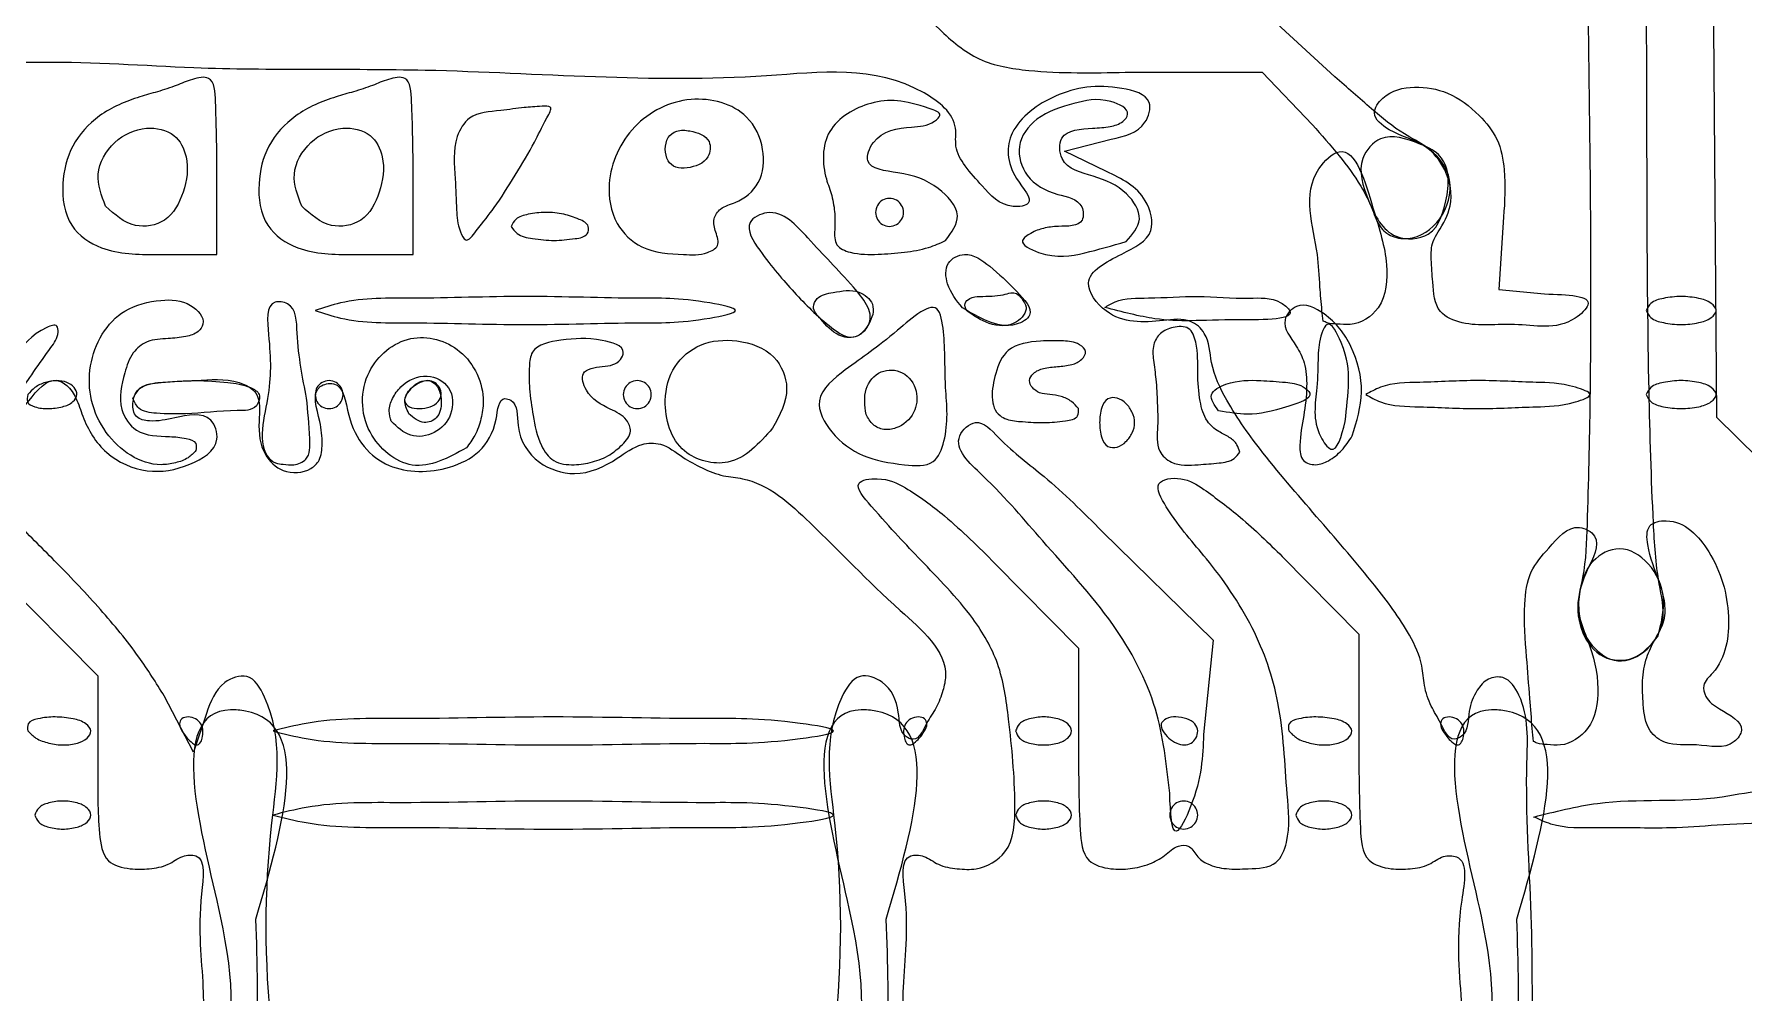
# Model space of a CAD drawing. Extents: x 15.9 to 97.5, y 243.5 to 291.3.
# Drawn here: x 71.39 to 81.72, y 264.3 to 270.09 of the extents above; entities that cross this region are included whole.
import ezdxf

# ---------------------------------------------------------------- set-up
doc = ezdxf.new("R2010")
doc.units = 0
for name, color, linetype in [('black', 7, 'CONTINUOUS'), ('blue', 7, 'CONTINUOUS'), ('red', 7, 'CONTINUOUS')]:
    doc.layers.add(name, color=color, linetype=linetype)

msp = doc.modelspace()

# ---------------------------------------------------------------- linework, layer by layer
at = {"layer": 'black', "color": 7}
msp.add_lwpolyline([(80.269216, 268.983408), (80.240806, 268.546155), (80.515973, 268.519625)], dxfattribs=at)
for points in [[(79.841199, 268.592218)], [(73.086476, 268.419155)], [(77.023475, 268.419155)], [(77.858851, 268.437435)], [(81.129809, 268.419155)], [(76.143062, 268.366477)], [(79.177852, 268.355659)], [(73.086476, 267.911172)], [(73.636809, 267.911172)], [(74.949142, 267.911172)], [(79.436476, 267.911172)], [(81.129809, 267.911172)], [(71.985809, 267.887547)], [(78.546994, 267.812879)], [(81.113021, 266.039773)], [(72.282142, 265.87914)], [(72.832476, 265.87914)], [(76.642476, 265.87914)], [(77.319809, 265.87914)], [(78.208809, 265.87914)], [(78.970809, 265.87914)], [(79.902142, 265.87914)], [(80.449231, 265.815644)], [(71.393142, 265.371194)], [(72.832476, 265.371194)], [(77.319809, 265.371194)], [(78.251142, 265.371194)], [(79.013142, 265.371194)], [(80.452476, 265.359467)]]:
    msp.add_lwpolyline(points, close=True, dxfattribs=at)
for points, knots in [([(79.841202, 268.592217), (79.837214, 268.637045), (79.830037, 268.717735), (79.83151, 268.825136), (79.893382, 268.924363), (79.972078, 269.060782), (79.935051, 269.265158), (79.79005, 269.441977), (79.613364, 269.473704), (79.456258, 269.599122), (79.558405, 269.74372), (79.73033, 269.781294), (79.946941, 269.74483), (80.113413, 269.615949), (80.24378, 269.456848), (80.285258, 269.235933), (80.275228, 269.078049), (80.269216, 268.983408)], [0, 0, 0, 0, 0.136117, 0.245008, 0.309837, 0.48316, 0.703526, 0.885541, 1.126918, 1.262283, 1.363822, 1.567822, 1.769158, 2.003809, 2.183283, 2.373619, 2.658452, 2.658452, 2.658452, 2.658452]), ([(79.177853, 268.355655), (79.175706, 268.376601), (79.168631, 268.445612), (79.156538, 268.580099), (79.146648, 268.862213), (79.027028, 269.175974), (79.354506, 269.482312), (79.484863, 269.006078), (79.575503, 268.741707), (79.558979, 268.435869), (79.38099, 268.32335), (79.26897, 268.338378), (79.211782, 268.338841), (79.185835, 268.351702), (79.177852, 268.355659)], [0, 0, 0, 0, 0.063194, 0.208199, 0.40363, 0.92188, 1.080445, 1.475912, 1.830398, 2.093605, 2.290476, 2.371829, 2.431514, 2.458034, 2.458034, 2.458034, 2.458034]), ([(76.143058, 268.366479), (76.120521, 268.390068), (76.083857, 268.428442), (76.126484, 268.512984), (76.236708, 268.530197), (76.359868, 268.555751), (76.480574, 268.458613), (76.44084, 268.333231), (76.360027, 268.244169), (76.228834, 268.266165), (76.175159, 268.328938), (76.143062, 268.366477)], [0, 0, 0, 0, 0.086973, 0.141486, 0.244282, 0.400348, 0.5094, 0.633642, 0.743859, 0.841501, 0.986748, 0.986748, 0.986748, 0.986748]), ([(77.023476, 268.419155), (77.017557, 268.433933), (77.005946, 268.46292), (77.048544, 268.501386), (77.107962, 268.504206), (77.17511, 268.506253), (77.239139, 268.510159), (77.285928, 268.527176), (77.330804, 268.524444), (77.360828, 268.488198), (77.402539, 268.426188), (77.313757, 268.316207), (77.155327, 268.326944), (77.06665, 268.38896), (77.023475, 268.419155)], [0, 0, 0, 0, 0.043442, 0.085214, 0.145642, 0.219922, 0.288046, 0.335775, 0.36926, 0.414106, 0.470599, 0.576759, 0.742589, 0.899943, 0.899943, 0.899943, 0.899943]), ([(80.515973, 268.519625), (80.656878, 268.515049), (80.855486, 268.508598), (80.622114, 268.287061), (80.349331, 268.358755), (80.077476, 268.312197), (79.853362, 268.404573), (79.845538, 268.525285), (79.841199, 268.592218)], [0, 0, 0, 0, 0.271369, 0.382498, 0.750618, 1.06778, 1.215625, 1.399636, 1.399636, 1.399636, 1.399636]), ([(73.086476, 268.419155), (73.137371, 268.435893), (73.327039, 268.498268), (73.76173, 268.487675), (74.343921, 268.513661), (74.992451, 268.487674), (75.319484, 268.498277), (75.708853, 268.419154), (75.319483, 268.340043), (74.992451, 268.350634), (74.343921, 268.324649), (73.761731, 268.350635), (73.327038, 268.340034), (73.137371, 268.402416), (73.086476, 268.419155)], [0, 0, 0, 0, 0.160211, 0.597055, 1.277602, 1.958148, 2.394992, 2.555204, 2.715416, 3.15226, 3.832806, 4.513352, 4.950196, 5.110409, 5.110409, 5.110409, 5.110409]), ([(77.858851, 268.437425), (77.879123, 268.449705), (77.957924, 268.497439), (78.157324, 268.490022), (78.423759, 268.513703), (78.691022, 268.484772), (78.883891, 268.503181), (79.05878, 268.358482), (78.493618, 268.370992), (78.243274, 268.338459), (77.964274, 268.410292), (77.858851, 268.437435)], [0, 0, 0, 0, 0.070373, 0.273547, 0.571625, 0.881671, 1.076539, 1.142127, 1.449853, 1.960149, 2.270081, 2.270081, 2.270081, 2.270081]), ([(81.129809, 268.419155), (81.13822, 268.434821), (81.159987, 268.475365), (81.244819, 268.495943), (81.340671, 268.508294), (81.440971, 268.495943), (81.516674, 268.475365), (81.567234, 268.419155), (81.516674, 268.362945), (81.440971, 268.342367), (81.340671, 268.330016), (81.244819, 268.342367), (81.159987, 268.362945), (81.13822, 268.403489), (81.129809, 268.419155)], [0, 0, 0, 0, 0.051578, 0.13348, 0.240727, 0.347973, 0.429874, 0.481452, 0.533031, 0.614932, 0.722178, 0.829425, 0.911327, 0.962905, 0.962905, 0.962905, 0.962905]), ([(71.350809, 267.911172), (71.36432, 267.926476), (71.393351, 267.959357), (71.455904, 267.986707), (71.52255, 267.999999), (71.585122, 267.98883), (71.631864, 267.959748), (71.655982, 267.909552), (71.620917, 267.858118), (71.55525, 267.833477), (71.474276, 267.823517), (71.403332, 267.830117), (71.338908, 267.861172), (71.347146, 267.895782), (71.350809, 267.911172)], [0, 0, 0, 0, 0.060618, 0.130244, 0.199842, 0.26238, 0.315732, 0.361541, 0.410426, 0.480052, 0.568625, 0.650095, 0.703446, 0.746167, 0.746167, 0.746167, 0.746167]), ([(71.985809, 267.887552), (71.998227, 267.909927), (72.032965, 267.972518), (72.187658, 267.986871), (72.358178, 268.001077), (72.543474, 267.987282), (72.670757, 267.970941), (72.763639, 267.918335), (72.731972, 267.812885), (72.539465, 267.817948), (72.348974, 267.791331), (72.154086, 267.794464), (72.021815, 267.808638), (71.995746, 267.86577), (71.985809, 267.887547)], [0, 0, 0, 0, 0.073589, 0.205858, 0.41741, 0.609672, 0.749889, 0.817305, 0.886172, 1.004999, 1.31891, 1.494445, 1.605131, 1.673308, 1.673308, 1.673308, 1.673308]), ([(73.086476, 267.911172), (73.088827, 267.926068), (73.093467, 267.955462), (73.127146, 267.987791), (73.171067, 267.999922), (73.215456, 267.987791), (73.247759, 267.955462), (73.259899, 267.911172), (73.247759, 267.866882), (73.215456, 267.834553), (73.171067, 267.822422), (73.127146, 267.834553), (73.093467, 267.866882), (73.088827, 267.896276), (73.086476, 267.911172)], [0, 0, 0, 0, 0.044199, 0.087217, 0.131416, 0.175616, 0.218633, 0.262833, 0.307032, 0.35005, 0.394249, 0.438448, 0.481466, 0.525666, 0.525666, 0.525666, 0.525666]), ([(73.636809, 267.911172), (73.64847, 267.926206), (73.671729, 267.956192), (73.71807, 267.985146), (73.76621, 268.000388), (73.811207, 267.987557), (73.840731, 267.954926), (73.85409, 267.910201), (73.832126, 267.861853), (73.780294, 267.833198), (73.718946, 267.823938), (73.661878, 267.829319), (73.619269, 267.867325), (73.630886, 267.896366), (73.636809, 267.911172)], [0, 0, 0, 0, 0.056643, 0.112982, 0.161684, 0.203458, 0.245225, 0.28925, 0.335576, 0.391915, 0.459407, 0.519848, 0.561615, 0.605059, 0.605059, 0.605059, 0.605059]), ([(74.949142, 267.911172), (74.951493, 267.926068), (74.956133, 267.955462), (74.989812, 267.987791), (75.033733, 267.999922), (75.078122, 267.987791), (75.110425, 267.955462), (75.122565, 267.911172), (75.110425, 267.866882), (75.078122, 267.834553), (75.033733, 267.822422), (74.989812, 267.834553), (74.956133, 267.866882), (74.951493, 267.896276), (74.949142, 267.911172)], [0, 0, 0, 0, 0.044199, 0.087217, 0.131416, 0.175616, 0.218633, 0.262833, 0.307032, 0.35005, 0.394249, 0.438448, 0.481466, 0.525666, 0.525666, 0.525666, 0.525666]), ([(78.546994, 267.812882), (78.521545, 267.847611), (78.470245, 267.917618), (78.633712, 268.000776), (78.778448, 267.998511), (78.938936, 267.987225), (79.039872, 267.977073), (79.140656, 267.894524), (78.900883, 267.818891), (78.75411, 267.779021), (78.60683, 267.803097), (78.546994, 267.812879)], [0, 0, 0, 0, 0.106535, 0.214755, 0.426016, 0.575634, 0.685456, 0.74094, 0.891267, 1.14606, 1.320408, 1.320408, 1.320408, 1.320408]), ([(79.436476, 267.911172), (79.465234, 267.927387), (79.56435, 267.983273), (79.803441, 267.982374), (80.108139, 268.003842), (80.443267, 267.982374), (80.629673, 267.983273), (80.837991, 267.911172), (80.629673, 267.839071), (80.443267, 267.83997), (80.108139, 267.818502), (79.803441, 267.83997), (79.56435, 267.839071), (79.465234, 267.894957), (79.436476, 267.911172)], [0, 0, 0, 0, 0.098167, 0.338342, 0.689724, 1.041105, 1.28128, 1.379447, 1.477614, 1.71779, 2.069171, 2.420552, 2.660728, 2.758894, 2.758894, 2.758894, 2.758894]), ([(81.129809, 267.911172), (81.13822, 267.926838), (81.159987, 267.967382), (81.244819, 267.98796), (81.340671, 268.000311), (81.440971, 267.98796), (81.516674, 267.967382), (81.567234, 267.911172), (81.516674, 267.854962), (81.440971, 267.834384), (81.340671, 267.822033), (81.244819, 267.834384), (81.159987, 267.854962), (81.13822, 267.895506), (81.129809, 267.911172)], [0, 0, 0, 0, 0.051578, 0.13348, 0.240727, 0.347973, 0.429874, 0.481452, 0.533031, 0.614932, 0.722178, 0.829425, 0.911327, 0.962905, 0.962905, 0.962905, 0.962905]), ([(80.449221, 265.81564), (80.44692, 265.841492), (80.439192, 265.928297), (80.425961, 266.097985), (80.406417, 266.349271), (80.386043, 266.601536), (80.417372, 266.844434), (80.547902, 266.989241), (80.680931, 267.149813), (80.87789, 267.040925), (80.773126, 266.861914), (80.721033, 266.715437), (80.719804, 266.56207), (80.800472, 266.382097), (80.857287, 266.154139), (80.816461, 265.894379), (80.649637, 265.783062), (80.539257, 265.798465), (80.482455, 265.798686), (80.456982, 265.811688), (80.449231, 265.815644)], [0, 0, 0, 0, 0.077855, 0.261424, 0.510968, 0.831702, 1.030569, 1.20872, 1.432534, 1.537602, 1.74845, 1.899409, 2.03369, 2.189138, 2.486629, 2.734263, 2.925816, 3.006986, 3.066181, 3.09207, 3.09207, 3.09207, 3.09207]), ([(81.113026, 266.039773), (81.109985, 266.08752), (81.103928, 266.182628), (81.125938, 266.317271), (81.180325, 266.43016), (81.24405, 266.529932), (81.249165, 266.657631), (81.201213, 266.815344), (81.138737, 266.952974), (81.12867, 267.132777), (81.339912, 267.175415), (81.555818, 266.941239), (81.653393, 266.596925), (81.610362, 266.289528), (81.465758, 266.166919), (81.492132, 266.067081), (81.585535, 265.999964), (81.747452, 265.921355), (81.631518, 265.756963), (81.445361, 265.810068), (81.267348, 265.782395), (81.127717, 265.884865), (81.118453, 265.982513), (81.113021, 266.039773)], [0, 0, 0, 0, 0.143402, 0.285644, 0.402466, 0.518478, 0.634316, 0.772014, 1.004984, 1.118608, 1.222214, 1.53956, 1.948775, 2.303463, 2.395285, 2.462302, 2.57458, 2.758875, 2.840678, 3.0687, 3.257827, 3.37396, 3.538612, 3.538612, 3.538612, 3.538612]), ([(71.350809, 265.87914), (71.349001, 265.895034), (71.344453, 265.935021), (71.428854, 265.958938), (71.515038, 265.967458), (71.61693, 265.956137), (71.694534, 265.935259), (71.74406, 265.881175), (71.707002, 265.82636), (71.645736, 265.80167), (71.564853, 265.790219), (71.479692, 265.803118), (71.401648, 265.828242), (71.366269, 265.863662), (71.350809, 265.87914)], [0, 0, 0, 0, 0.043345, 0.109055, 0.213483, 0.323232, 0.406803, 0.45877, 0.506999, 0.573414, 0.657, 0.747695, 0.831265, 0.896133, 0.896133, 0.896133, 0.896133]), ([(72.282142, 265.87914), (72.274798, 265.892944), (72.262018, 265.916968), (72.279106, 265.958847), (72.322655, 265.967092), (72.365505, 265.956037), (72.400688, 265.924027), (72.412236, 265.879463), (72.405602, 265.839501), (72.395964, 265.807767), (72.369873, 265.788703), (72.33986, 265.809556), (72.310781, 265.837214), (72.292241, 265.864356), (72.282142, 265.87914)], [0, 0, 0, 0, 0.04491, 0.078155, 0.117883, 0.164511, 0.208815, 0.253199, 0.296154, 0.329398, 0.351499, 0.37995, 0.424253, 0.477257, 0.477257, 0.477257, 0.477257]), ([(72.832476, 265.87914), (72.899109, 265.896023), (73.152745, 265.960288), (73.727731, 265.946746), (74.508356, 265.974273), (75.380815, 265.946745), (75.809296, 265.960297), (76.326813, 265.879139), (75.809295, 265.797993), (75.380815, 265.811533), (74.508356, 265.784007), (73.727732, 265.811535), (73.152744, 265.797984), (72.899108, 265.862255), (72.832476, 265.87914)], [0, 0, 0, 0, 0.205847, 0.783555, 1.699265, 2.614974, 3.192682, 3.39853, 3.604377, 4.182086, 5.097795, 6.013504, 6.591213, 6.797061, 6.797061, 6.797061, 6.797061]), ([(76.642476, 265.87914), (76.645008, 265.894097), (76.650069, 265.923986), (76.686362, 265.956044), (76.728887, 265.967109), (76.772572, 265.95879), (76.789407, 265.917165), (76.769213, 265.875537), (76.740525, 265.837535), (76.711814, 265.809511), (76.68171, 265.788709), (76.655753, 265.807771), (76.6454, 265.839471), (76.64353, 265.864839), (76.642476, 265.87914)], [0, 0, 0, 0, 0.044384, 0.088688, 0.135316, 0.17504, 0.208285, 0.253195, 0.3062, 0.350504, 0.378952, 0.401049, 0.434294, 0.477249, 0.477249, 0.477249, 0.477249]), ([(77.319809, 265.87914), (77.326116, 265.894698), (77.341257, 265.932051), (77.410514, 265.956649), (77.488658, 265.96781), (77.569501, 265.956648), (77.632882, 265.932051), (77.669136, 265.87914), (77.632883, 265.826229), (77.569502, 265.801631), (77.488659, 265.79047), (77.410515, 265.801631), (77.341258, 265.826229), (77.326116, 265.863582), (77.319809, 265.87914)], [0, 0, 0, 0, 0.048553, 0.116569, 0.202648, 0.288726, 0.356742, 0.405296, 0.45385, 0.521865, 0.607945, 0.694023, 0.762039, 0.810593, 0.810593, 0.810593, 0.810593]), ([(78.208809, 265.87914), (78.202889, 265.893947), (78.191276, 265.92299), (78.233887, 265.960987), (78.29095, 265.966376), (78.352295, 265.957114), (78.404127, 265.928459), (78.426089, 265.880111), (78.412731, 265.835386), (78.383207, 265.802755), (78.33821, 265.789924), (78.290069, 265.805166), (78.243728, 265.83412), (78.22047, 265.864106), (78.208809, 265.87914)], [0, 0, 0, 0, 0.043442, 0.085214, 0.145642, 0.213135, 0.269473, 0.3158, 0.359824, 0.401591, 0.443365, 0.492069, 0.548407, 0.60505, 0.60505, 0.60505, 0.60505]), ([(78.970809, 265.87914), (78.969001, 265.895034), (78.964453, 265.935021), (79.048854, 265.958938), (79.135038, 265.967458), (79.23693, 265.956137), (79.314534, 265.935259), (79.36406, 265.881175), (79.327002, 265.82636), (79.265736, 265.801671), (79.184855, 265.790219), (79.099694, 265.803119), (79.02165, 265.828242), (78.98627, 265.863662), (78.970809, 265.87914)], [0, 0, 0, 0, 0.043345, 0.109055, 0.213483, 0.323232, 0.406803, 0.45877, 0.506999, 0.573414, 0.657, 0.747691, 0.831263, 0.896133, 0.896133, 0.896133, 0.896133]), ([(79.902142, 265.87914), (79.894798, 265.892944), (79.882018, 265.916968), (79.899106, 265.958847), (79.942655, 265.967092), (79.985505, 265.956037), (80.020688, 265.924027), (80.032236, 265.879463), (80.025602, 265.839501), (80.015964, 265.807767), (79.989874, 265.788703), (79.959864, 265.809559), (79.930783, 265.837214), (79.912242, 265.864356), (79.902142, 265.87914)], [0, 0, 0, 0, 0.04491, 0.078155, 0.117883, 0.164511, 0.208815, 0.253199, 0.296154, 0.329398, 0.351499, 0.379946, 0.424251, 0.477256, 0.477256, 0.477256, 0.477256]), ([(80.452476, 265.359464), (80.579792, 265.392191), (80.95262, 265.488026), (81.51489, 265.426491), (81.987243, 265.576726), (82.284557, 265.315614), (81.681651, 265.333674), (81.374795, 265.28195), (80.889431, 265.299736), (80.606909, 265.286961), (80.486104, 265.343679), (80.452476, 265.359467)], [0, 0, 0, 0, 0.3919, 1.147626, 1.682247, 1.79072, 2.072571, 2.719662, 3.157865, 3.444142, 3.554574, 3.554574, 3.554574, 3.554574]), ([(71.393142, 265.371194), (71.399449, 265.386752), (71.41459, 265.424105), (71.483847, 265.448703), (71.561992, 265.459864), (71.642835, 265.448703), (71.706215, 265.424105), (71.742469, 265.371194), (71.706216, 265.318283), (71.642836, 265.293685), (71.561993, 265.282524), (71.483848, 265.293686), (71.414591, 265.318283), (71.399449, 265.355636), (71.393142, 265.371194)], [0, 0, 0, 0, 0.048553, 0.116569, 0.202649, 0.288727, 0.356743, 0.405296, 0.45385, 0.521865, 0.607944, 0.694022, 0.762039, 0.810593, 0.810593, 0.810593, 0.810593]), ([(72.832476, 265.371194), (72.899109, 265.388077), (73.152745, 265.452342), (73.727731, 265.4388), (74.508356, 265.466327), (75.380815, 265.4388), (75.809295, 265.452342), (76.326813, 265.371194), (75.809295, 265.290046), (75.380815, 265.303588), (74.508356, 265.276061), (73.727732, 265.303589), (73.152744, 265.290038), (72.899108, 265.354309), (72.832476, 265.371194)], [0, 0, 0, 0, 0.205847, 0.783555, 1.699265, 2.614974, 3.192682, 3.398529, 3.604376, 4.182085, 5.097794, 6.013504, 6.591212, 6.79706, 6.79706, 6.79706, 6.79706]), ([(77.319809, 265.371194), (77.326116, 265.386752), (77.341257, 265.424105), (77.410514, 265.448703), (77.488658, 265.459864), (77.569501, 265.448702), (77.632882, 265.424105), (77.669136, 265.371194), (77.632883, 265.318283), (77.569502, 265.293685), (77.488659, 265.282524), (77.410515, 265.293685), (77.341258, 265.318283), (77.326116, 265.355636), (77.319809, 265.371194)], [0, 0, 0, 0, 0.048553, 0.116569, 0.202648, 0.288726, 0.356742, 0.405296, 0.45385, 0.521865, 0.607945, 0.694023, 0.762039, 0.810593, 0.810593, 0.810593, 0.810593]), ([(78.251142, 265.371194), (78.253493, 265.38609), (78.258133, 265.415484), (78.291812, 265.447813), (78.335733, 265.459944), (78.380122, 265.447813), (78.412425, 265.415484), (78.424565, 265.371194), (78.412425, 265.326904), (78.380122, 265.294575), (78.335733, 265.282444), (78.291812, 265.294575), (78.258133, 265.326904), (78.253493, 265.356298), (78.251142, 265.371194)], [0, 0, 0, 0, 0.044199, 0.087217, 0.131416, 0.175616, 0.218633, 0.262833, 0.307032, 0.35005, 0.394249, 0.438448, 0.481466, 0.525666, 0.525666, 0.525666, 0.525666]), ([(79.013142, 265.371194), (79.019449, 265.386752), (79.03459, 265.424105), (79.103847, 265.448703), (79.181992, 265.459864), (79.262835, 265.448703), (79.326215, 265.424105), (79.362469, 265.371194), (79.326216, 265.318283), (79.262836, 265.293685), (79.181993, 265.282524), (79.103848, 265.293686), (79.034591, 265.318283), (79.019449, 265.355636), (79.013142, 265.371194)], [0, 0, 0, 0, 0.048553, 0.116569, 0.202649, 0.288727, 0.356743, 0.405296, 0.45385, 0.521865, 0.607944, 0.694022, 0.762039, 0.810593, 0.810593, 0.810593, 0.810593])]:
    msp.add_open_spline(points, degree=3, knots=knots, dxfattribs=at)
at = {"layer": 'blue', "color": 7}
for points in [[(81.135811, 268.997258), (81.129811, 271.056938), (80.882324, 271.304425), (80.634837, 271.551912), (79.527657, 271.551912), (78.420478, 271.551912), (78.420478, 272.569822), (78.420478, 273.587732), (79.965644, 273.564652), (81.510811, 273.541572), (81.533071, 270.658295), (81.555331, 267.775018), (81.935239, 267.402167)], [(79.249635, 269.829959), (78.851095, 270.197183), (78.006947, 270.197183)], [(77.982933, 269.858517), (78.80947, 269.858517), (79.113784, 269.541017)], [(77.869115, 269.259328), (77.61615, 269.381117), (77.897068, 269.454387)], [(77.843494, 267.084682), (78.513995, 266.427536), (78.455545, 265.857015)], [(77.195454, 266.891559), (77.700804, 266.380015), (77.700804, 265.727393)], [(78.931363, 266.933333), (79.394137, 266.463562), (79.394137, 265.769166)], [(71.183744, 266.80806), (71.77414, 266.212983), (71.77414, 265.643894)], [(72.429559, 265.984972), (72.351199, 265.752138), (72.17522, 266.090805)]]:
    msp.add_lwpolyline(points, dxfattribs=at)
for points in [[(74.271809, 268.927155)], [(75.981751, 268.529028)], [(73.086476, 268.419158)], [(76.998079, 268.436091)], [(74.949142, 267.911144)], [(73.653222, 267.795951)], [(77.827809, 267.741824)], [(79.35447, 267.662131)], [(78.251144, 265.503417)]]:
    msp.add_lwpolyline(points, close=True, dxfattribs=at)
for points, knots in [([(76.025313, 270.696537), (76.059763, 270.756819), (76.130099, 270.879897), (76.196843, 271.074022), (76.220237, 271.253469), (76.227041, 271.401129), (76.243613, 271.495548), (76.303442, 271.571322), (76.363921, 271.497921), (76.380603, 271.405659), (76.396104, 271.1679), (76.41697, 270.829959), (76.579164, 270.421517), (76.827449, 270.139025), (77.089971, 269.912642), (77.493817, 269.848559), (77.789215, 269.854573), (77.982933, 269.858517)], [0, 0, 0, 0, 0.208129, 0.424936, 0.609241, 0.752669, 0.859072, 0.916792, 0.973769, 1.077249, 1.216356, 1.67619, 2.096346, 2.500555, 2.801734, 3.108274, 3.692285, 3.692285, 3.692285, 3.692285]), ([(77.362189, 271.34025), (77.359355, 271.249096), (77.35511, 271.112542), (77.410123, 270.914678), (77.552518, 270.885772), (77.670153, 270.883858), (77.778355, 270.906142), (77.86118, 270.946278), (77.932139, 271.013308), (78.014268, 270.938948), (78.028831, 270.800717), (78.136285, 270.553322), (78.427233, 270.747293), (78.38239, 270.977358), (78.489603, 271.230108), (78.934763, 271.179998), (79.445578, 271.2274), (80.034843, 271.204684), (80.439474, 271.195611), (80.687341, 271.065407), (80.772808, 270.693708), (80.782209, 269.984367), (80.796802, 268.992899), (80.795186, 267.970897), (80.778704, 267.27081), (80.764514, 266.844583), (80.692121, 266.596172), (80.778151, 266.396678), (80.958376, 266.266475), (81.155767, 266.361366), (81.257892, 266.553934), (81.192116, 266.818878), (81.165349, 267.277925), (81.142889, 268.023735), (81.13838, 268.643937), (81.135811, 268.997258)], [0, 0, 0, 0, 0.279501, 0.418712, 0.55402, 0.667758, 0.780817, 0.874825, 0.956874, 1.020283, 1.148696, 1.403246, 1.593249, 1.936859, 2.059075, 2.349342, 3.053223, 3.732633, 4.079178, 4.266123, 4.516659, 5.144899, 6.441765, 7.464626, 8.218045, 8.539709, 8.746708, 8.96996, 9.151186, 9.342355, 9.541124, 9.761218, 10.130435, 10.931671, 11.992417, 11.992417, 11.992417, 11.992417]), ([(77.897068, 269.454387), (77.977249, 269.472117), (78.100113, 269.499286), (78.159535, 269.714835), (77.865428, 269.79287), (77.581082, 269.756255), (77.260449, 269.529328), (77.264422, 269.258728), (77.455545, 269.061209), (77.24059, 269.030465), (77.132263, 269.158479), (77.016727, 269.28102), (76.946933, 269.402016), (76.978039, 269.585423), (76.561542, 269.917767), (75.434461, 269.76021), (73.979496, 269.897978), (72.508043, 269.859539), (71.631742, 269.930375), (71.151854, 269.910006), (70.988115, 270.016837), (70.869532, 270.00455), (70.619024, 269.892747), (70.087577, 269.864752), (69.494353, 269.876572), (68.966076, 269.847305), (68.752859, 270.067323), (68.508779, 270.051364), (68.28962, 269.981787), (68.096186, 269.876821), (67.883739, 269.884926), (67.682057, 269.969688), (67.482167, 270.055084), (67.274922, 270.062305), (67.110139, 269.975826), (66.958477, 269.890017), (66.784951, 269.888496), (66.646467, 269.975561), (66.508365, 270.060452), (66.337821, 270.063236), (66.178955, 269.964312), (65.925688, 269.895606), (65.556797, 269.864072), (65.266306, 269.860792), (65.096969, 269.85888)], [0, 0, 0, 0, 0.228591, 0.350274, 0.535889, 0.940717, 1.282769, 1.559383, 1.724328, 1.817854, 2.043302, 2.200973, 2.333325, 2.44062, 2.726106, 3.682963, 5.746991, 7.144565, 8.060553, 8.429275, 8.521701, 8.62735, 8.767026, 9.347809, 10.168199, 10.627627, 10.80408, 11.030874, 11.301708, 11.507163, 11.674159, 11.917808, 12.160652, 12.322887, 12.51873, 12.708338, 12.839578, 13.014816, 13.188807, 13.318842, 13.501162, 13.737006, 14.100548, 14.608676, 14.608676, 14.608676, 14.608676]), ([(79.113784, 269.541017), (79.168657, 269.479767), (79.273736, 269.362475), (79.398092, 269.191256), (79.476074, 269.042195), (79.513533, 268.918237), (79.609642, 268.851525), (79.762294, 268.849325), (79.9271, 268.986412), (79.973235, 269.239604), (79.824616, 269.406418), (79.638461, 269.494733), (79.459518, 269.646891), (79.323259, 269.765741), (79.249635, 269.829959)], [0, 0, 0, 0, 0.246761, 0.472541, 0.631404, 0.753088, 0.848603, 0.9601, 1.188186, 1.428978, 1.645811, 1.799398, 2.049315, 2.343082, 2.343082, 2.343082, 2.343082]), ([(84.227004, 259.867834), (84.354067, 259.864652), (84.594613, 259.858627), (84.912982, 259.837747), (85.282716, 259.745208), (85.770228, 259.732947), (86.219247, 260.166734), (86.249952, 260.706013), (85.983709, 261.067841), (85.580528, 261.183798), (85.201681, 261.097462), (84.809156, 261.020955), (84.426823, 260.984566), (83.878161, 260.967469), (83.338449, 260.948041), (82.807789, 260.925064), (82.572358, 260.668361), (82.458466, 260.355933), (82.293775, 260.18071), (82.076846, 259.879642), (82.005264, 260.095458), (81.986757, 260.289893), (81.952937, 260.634352), (81.961086, 260.992811), (81.8133, 261.365274), (81.542685, 261.604612), (81.339231, 261.834235), (81.185449, 262.018766), (81.217399, 262.171157), (81.263424, 262.308905), (81.262912, 262.490588), (81.246036, 262.709076), (81.216008, 262.912789), (81.135141, 263.08777), (80.994505, 263.145222), (80.854247, 263.153296), (80.712441, 263.121699), (80.533437, 263.036248), (80.364265, 262.867626), (80.10668, 263.033801), (80.350747, 263.208918), (80.442393, 263.487428), (80.441458, 264.022342), (80.448389, 264.772267), (80.391617, 265.516873), (80.426679, 266.01091), (80.291209, 266.216058), (80.168202, 266.20117), (80.097127, 266.115489), (80.050383, 265.997559), (80.058751, 265.86512), (79.941448, 265.808417), (79.889973, 265.933342), (79.826779, 266.027886), (79.785288, 266.149735), (79.780244, 266.300421), (79.679123, 266.512747), (79.463397, 266.798578), (79.155348, 267.15641), (78.840503, 267.51543), (78.61207, 267.83206), (78.493642, 268.078941), (78.491465, 268.268044), (78.36553, 268.379832), (78.148405, 268.346613), (77.899665, 268.338271), (77.689437, 268.621217), (77.953392, 268.757782), (78.176439, 268.865948), (78.108302, 269.143218), (77.960214, 269.215105), (77.869115, 269.259328)], [0, 0, 0, 0, 0.381774, 0.722746, 0.951087, 1.531007, 2.090034, 2.641473, 2.995595, 3.355945, 3.827981, 4.145112, 4.557919, 4.978809, 5.784031, 6.227128, 6.464599, 6.788569, 7.163776, 7.381872, 7.477523, 7.708056, 8.028125, 8.487611, 8.782073, 9.195845, 9.542105, 9.736186, 9.856452, 9.984649, 10.175459, 10.392005, 10.643521, 10.796437, 10.939342, 11.071144, 11.216988, 11.366329, 11.678643, 11.807095, 12.072118, 12.27434, 12.728821, 13.62833, 14.550315, 14.960811, 15.103644, 15.191916, 15.286694, 15.422113, 15.577195, 15.628294, 15.7524, 15.872234, 16.003748, 16.122534, 16.322822, 16.691363, 17.199574, 17.737526, 18.123716, 18.368583, 18.549799, 18.660014, 18.82446, 19.175113, 19.374496, 19.63984, 19.865926, 20.04973, 20.343543, 20.343543, 20.343543, 20.343543]), ([(74.271809, 268.927155), (74.27997, 268.942808), (74.300921, 268.982994), (74.384027, 269.004153), (74.479739, 269.015948), (74.587593, 269.004602), (74.67097, 268.976405), (74.746367, 268.941301), (74.733991, 268.863906), (74.637136, 268.850281), (74.530801, 268.837547), (74.413114, 268.851307), (74.312296, 268.867982), (74.282564, 268.911435), (74.271809, 268.927155)], [0, 0, 0, 0, 0.051196, 0.131433, 0.236179, 0.348053, 0.445946, 0.515291, 0.559667, 0.638247, 0.76624, 0.897212, 0.995105, 1.050591, 1.050591, 1.050591, 1.050591]), ([(75.981751, 268.529028), (75.914661, 268.603862), (75.811335, 268.719114), (75.664238, 268.947611), (75.887152, 269.05894), (76.103264, 268.807614), (76.28796, 268.62708), (76.496331, 268.37447), (76.336413, 268.224306), (76.15107, 268.351089), (76.050444, 268.456837), (75.981751, 268.529028)], [0, 0, 0, 0, 0.328549, 0.505999, 0.622449, 0.912711, 1.318088, 1.556153, 1.679677, 1.824693, 2.13666, 2.13666, 2.13666, 2.13666]), ([(76.998076, 268.436088), (76.962752, 268.479906), (76.901361, 268.556057), (76.888616, 268.712407), (77.033903, 268.786624), (77.187856, 268.670597), (77.300266, 268.56571), (77.453044, 268.398985), (77.294484, 268.311024), (77.147429, 268.347795), (77.047909, 268.406631), (76.998079, 268.436091)], [0, 0, 0, 0, 0.169059, 0.293809, 0.403757, 0.57259, 0.797026, 0.958691, 1.056919, 1.229685, 1.402942, 1.402942, 1.402942, 1.402942]), ([(73.086476, 268.419158), (73.137371, 268.435896), (73.327039, 268.498271), (73.76173, 268.487678), (74.343921, 268.513664), (74.992451, 268.487677), (75.319484, 268.49828), (75.708853, 268.419157), (75.319483, 268.340046), (74.992451, 268.350637), (74.343921, 268.324652), (73.761731, 268.350638), (73.327038, 268.340037), (73.137371, 268.402419), (73.086476, 268.419158)], [0, 0, 0, 0, 0.160211, 0.597055, 1.277602, 1.958148, 2.394992, 2.555204, 2.715416, 3.15226, 3.832806, 4.513352, 4.950196, 5.110409, 5.110409, 5.110409, 5.110409]), ([(79.354467, 267.662131), (79.381257, 267.749317), (79.436109, 267.92783), (79.364769, 268.204408), (79.225361, 268.389454), (79.032808, 268.484521), (78.907769, 268.342159), (79.012438, 268.221478), (79.07368, 268.096113), (79.083866, 267.948416), (79.063072, 267.780728), (79.033201, 267.640484), (79.041616, 267.505069), (79.137103, 267.478819), (79.218662, 267.511154), (79.296085, 267.5726), (79.334533, 267.631559), (79.35447, 267.662131)], [0, 0, 0, 0, 0.269895, 0.552609, 0.808025, 0.979524, 1.086569, 1.258539, 1.370716, 1.515466, 1.690576, 1.872794, 1.966724, 2.04397, 2.124766, 2.225923, 2.334871, 2.334871, 2.334871, 2.334871]), ([(72.17522, 266.090805), (72.125587, 266.16984), (72.010258, 266.353492), (71.78853, 266.618763), (71.539713, 266.882984), (71.302473, 267.113737), (71.154626, 267.286934), (71.006618, 267.452854), (71.189005, 267.671133), (71.319035, 267.825827), (71.480726, 268.028865), (71.598827, 267.964151), (71.64901, 267.88484), (71.693604, 267.733321), (71.807879, 267.539522), (72.070646, 267.425669), (72.313325, 267.466805), (72.525711, 267.593337), (72.457287, 267.815931), (72.249752, 267.774943), (72.115317, 267.742836), (71.994799, 267.766378), (71.977873, 267.862455), (72.014294, 267.96359), (72.177293, 267.994524), (72.374902, 267.989898), (72.58138, 268.017527), (72.765742, 267.919566), (72.739047, 267.733485), (72.757849, 267.559839), (72.891314, 267.428027), (73.039483, 267.437407), (73.12485, 267.518774), (73.131866, 267.628701), (73.120177, 267.762699), (73.050087, 267.957106), (73.260354, 267.999697), (73.280637, 267.693229), (73.499636, 267.435188), (73.928147, 267.438666), (74.185746, 267.621344), (74.194286, 267.903288), (74.317375, 267.864464), (74.293268, 267.67618), (74.415501, 267.488676), (74.674237, 267.401413), (74.889082, 267.500603), (75.036942, 267.617381), (75.193922, 267.623167), (75.300906, 267.532502), (75.425792, 267.46543), (75.54667, 267.415935), (75.795989, 267.399962), (76.163578, 267.064992), (76.516415, 266.686582), (76.929716, 266.343044), (76.881223, 266.115585), (76.842743, 266.016304), (76.778907, 265.930947), (76.731069, 265.808826), (76.613897, 265.861518), (76.622905, 266.017816), (76.551966, 266.174391), (76.358683, 266.241392), (76.141075, 265.884352), (76.273971, 265.157439), (76.270875, 264.240032), (76.145714, 263.490833), (76.347203, 263.171131), (76.513203, 263.171487), (76.614011, 263.31382), (76.61574, 263.5541), (76.644351, 263.890937), (76.630165, 264.381298), (76.685017, 264.722598), (76.61661, 265.14142), (76.778065, 265.126411), (76.853419, 265.062319), (76.96716, 265.045377), (77.110658, 265.036597), (77.309842, 265.150255), (77.323223, 265.520619), (77.287545, 265.886887), (77.234496, 266.284359), (77.043076, 266.608624), (76.738436, 266.917653), (76.545081, 267.124486), (76.317448, 267.386985), (76.521253, 267.416212), (76.686437, 267.337442), (76.929715, 267.155251), (77.09671, 266.989542), (77.195454, 266.891559)], [0, 0, 0, 0, 0.27979, 0.650139, 1.033285, 1.373145, 1.628902, 1.746842, 1.97375, 2.29422, 2.50135, 2.567016, 2.662302, 2.777975, 3.041055, 3.309096, 3.570297, 3.792054, 3.914114, 4.130451, 4.285864, 4.368402, 4.450518, 4.539951, 4.665232, 4.895543, 5.156562, 5.278651, 5.4486, 5.650925, 5.796444, 5.964482, 6.034371, 6.132985, 6.271036, 6.480779, 6.563783, 6.774752, 7.163683, 7.530198, 7.933085, 8.068783, 8.10497, 8.26461, 8.519877, 8.742608, 9.017708, 9.188681, 9.299776, 9.455926, 9.590594, 9.728201, 9.842799, 10.32971, 11.091095, 11.572681, 11.660874, 11.771629, 11.884151, 12.008622, 12.058708, 12.210078, 12.415515, 12.552387, 12.718902, 13.479768, 14.740808, 15.501674, 15.6527, 15.777603, 15.928628, 16.120143, 16.489336, 16.957268, 17.523399, 17.755573, 17.834252, 17.934507, 18.051617, 18.166685, 18.367078, 18.653857, 19.177451, 19.519167, 19.829247, 20.29967, 20.745034, 20.901081, 21.014935, 21.19412, 21.483905, 21.903151, 21.903151, 21.903151, 21.903151]), ([(73.653222, 267.795954), (73.640393, 267.823436), (73.613454, 267.881147), (73.672116, 267.967018), (73.750344, 268.007637), (73.815561, 267.98044), (73.842168, 267.929596), (73.853015, 267.857916), (73.838779, 267.765734), (73.732111, 267.727418), (73.682145, 267.770825), (73.653222, 267.795951)], [0, 0, 0, 0, 0.085273, 0.179068, 0.278573, 0.322315, 0.376175, 0.441071, 0.543652, 0.621378, 0.728215, 0.728215, 0.728215, 0.728215]), ([(74.949142, 267.911144), (74.951493, 267.92604), (74.956133, 267.955434), (74.989812, 267.987763), (75.033733, 267.999894), (75.078122, 267.987763), (75.110425, 267.955434), (75.122565, 267.911144), (75.110425, 267.866854), (75.078122, 267.834525), (75.033733, 267.822394), (74.989812, 267.834525), (74.956133, 267.866854), (74.951493, 267.896248), (74.949142, 267.911144)], [0, 0, 0, 0, 0.044199, 0.087217, 0.131416, 0.175616, 0.218633, 0.262833, 0.307032, 0.35005, 0.394249, 0.438448, 0.481466, 0.525666, 0.525666, 0.525666, 0.525666]), ([(77.827809, 267.741824), (77.829269, 267.772439), (77.831732, 267.82409), (77.870082, 267.893109), (77.938997, 267.895811), (77.990081, 267.858332), (78.028318, 267.806149), (78.044966, 267.741824), (78.02832, 267.677499), (77.990082, 267.625316), (77.938996, 267.587837), (77.87008, 267.590541), (77.83173, 267.659559), (77.829268, 267.711209), (77.827809, 267.741824)], [0, 0, 0, 0, 0.09256, 0.156159, 0.211787, 0.27461, 0.340026, 0.403404, 0.466783, 0.532198, 0.595022, 0.650654, 0.714251, 0.80681, 0.80681, 0.80681, 0.80681]), ([(78.251142, 265.503417), (78.232227, 265.675577), (78.192316, 266.038848), (77.914239, 266.560654), (77.493173, 267.006556), (77.221229, 267.338972), (76.907355, 267.615797), (77.0946, 267.787314), (77.271587, 267.583409), (77.523744, 267.404504), (77.727302, 267.2009), (77.843494, 267.084682)], [0, 0, 0, 0, 0.51517, 1.087052, 1.746598, 2.285046, 2.559515, 2.682876, 2.849508, 3.212208, 3.694578, 3.694578, 3.694578, 3.694578]), ([(77.700804, 265.727393), (77.700811, 265.585534), (77.700821, 265.382427), (77.72484, 265.085918), (77.889451, 265.041479), (78.013024, 265.043793), (78.125209, 265.07), (78.222752, 265.121111), (78.284818, 265.187414), (78.376375, 265.193517), (78.411599, 265.118136), (78.488721, 265.065837), (78.600085, 265.041482), (78.735314, 265.047551), (78.903474, 265.052936), (78.985373, 265.261124), (78.949159, 265.583218), (78.935077, 266.030191), (78.768892, 266.516017), (78.492411, 266.91207), (78.288209, 267.128442), (78.136713, 267.392873), (78.338877, 267.419422), (78.489961, 267.31774), (78.700291, 267.159507), (78.848846, 267.014101), (78.931363, 266.933333)], [0, 0, 0, 0, 0.44487, 0.636948, 0.778976, 0.89493, 1.014743, 1.11914, 1.221534, 1.28053, 1.357572, 1.441191, 1.556504, 1.688895, 1.860805, 1.997271, 2.289012, 2.843183, 3.322156, 3.822667, 4.21933, 4.364699, 4.499445, 4.653087, 4.930782, 5.27778, 5.27778, 5.27778, 5.27778]), ([(91.42127, 266.810723), (92.134275, 266.832751), (93.295275, 266.868619), (94.354273, 266.679951), (95.271315, 266.85856), (95.219217, 266.414945), (95.204548, 266.018303), (95.112918, 265.370845), (95.090884, 264.814489), (94.971516, 264.331211), (95.169265, 264.145726), (95.290783, 263.660629), (95.229942, 262.418798), (95.298361, 260.453858), (95.225424, 258.493301), (95.295322, 257.248528), (95.165135, 256.769765), (94.962543, 256.596675), (95.079622, 256.120742), (95.106465, 255.579671), (95.186717, 254.960322), (95.227407, 254.555031), (95.224826, 253.104112), (89.691608, 255.161914), (86.242847, 254.030467), (82.768208, 254.199144), (81.553213, 254.258126)], [0, 0, 0, 0, 2.051513, 3.34052, 3.808242, 4.01472, 4.475597, 5.092582, 5.908262, 6.256872, 6.401968, 6.677161, 7.712893, 10.131234, 12.569404, 13.595706, 13.864951, 14.010398, 14.346146, 15.143935, 15.741622, 16.186748, 16.384245, 19.952032, 26.521153, 30.05332, 30.05332, 30.05332, 30.05332]), ([(71.77414, 265.643894), (71.772732, 265.520504), (71.770693, 265.341792), (71.80607, 265.080719), (71.963627, 265.041916), (72.083789, 265.044384), (72.198347, 265.06258), (72.273516, 265.126407), (72.435024, 265.141485), (72.366572, 264.722603), (72.421453, 264.381342), (72.407259, 263.89097), (72.435879, 263.554136), (72.437599, 263.313856), (72.538408, 263.171523), (72.704407, 263.171165), (72.905908, 263.490881), (72.780429, 264.239715), (72.779202, 265.159267), (72.908169, 265.88115), (72.695203, 266.241955), (72.496536, 266.169817), (72.454996, 266.055175), (72.429559, 265.984972)], [0, 0, 0, 0, 0.384571, 0.556995, 0.696981, 0.81205, 0.929161, 1.029417, 1.108096, 1.340271, 1.9064, 2.374332, 2.743526, 2.935039, 3.086065, 3.210968, 3.361994, 4.12286, 5.3839, 6.144765, 6.309289, 6.446649, 6.663647, 6.663647, 6.663647, 6.663647]), ([(78.455545, 265.857015), (78.451073, 265.726992), (78.444863, 265.546425), (78.264564, 265.177726), (78.25605, 265.384352), (78.251144, 265.503417)], [0, 0, 0, 0, 0.441833, 0.61359, 0.847146, 0.847146, 0.847146, 0.847146]), ([(79.394137, 265.769166), (79.395032, 265.617988), (79.396307, 265.402521), (79.414225, 265.088887), (79.582423, 265.040916), (79.703859, 265.04488), (79.818285, 265.061344), (79.89341, 265.129462), (80.065696, 265.124377), (79.967152, 264.670273), (80.027398, 264.229495), (80.020775, 263.864342), (79.980536, 263.398258), (79.937779, 263.830514), (79.945, 263.992921), (79.838768, 264.245904), (79.648873, 264.218592), (79.475558, 264.244524), (79.363009, 264.068176), (79.372109, 263.85816), (79.356264, 263.625123), (79.406103, 263.409706), (79.511369, 263.251607), (79.599391, 263.115796), (79.652219, 263.002), (79.645104, 262.906784), (79.619573, 262.822632), (79.646405, 262.720878), (79.693719, 262.606191), (79.756806, 262.498893), (79.761809, 262.371615), (79.694723, 262.285782), (79.633768, 262.209311), (79.624293, 262.111482), (79.683318, 262.042926), (79.72836, 261.935968), (79.628032, 261.794449), (79.54247, 261.709083), (79.487764, 261.654502)], [0, 0, 0, 0, 0.475036, 0.677048, 0.819995, 0.935063, 1.052175, 1.15243, 1.230175, 1.493754, 2.133258, 2.696417, 2.851353, 3.073031, 3.428483, 3.584705, 3.764336, 3.939083, 4.066083, 4.321755, 4.564804, 4.765553, 4.970845, 5.128337, 5.25572, 5.334746, 5.4093, 5.515674, 5.638354, 5.784757, 5.884545, 5.997059, 6.099421, 6.176626, 6.266446, 6.363181, 6.497471, 6.73557, 6.73557, 6.73557, 6.73557])]:
    msp.add_open_spline(points, degree=3, knots=knots, dxfattribs=at)
at = {"layer": 'red', "color": 7}
for points in [[(75.203147, 269.392826)], [(74.296383, 269.236876)], [(71.820967, 269.048744)], [(73.006301, 269.048744)], [(79.928994, 269.118283)], [(76.473142, 269.011826)], [(75.508181, 268.892661)], [(76.896476, 268.841382)], [(77.988369, 268.835292)], [(71.490218, 268.196125)], [(76.896472, 267.953484)], [(73.035323, 267.889983)], [(77.700809, 267.826535)], [(73.547117, 267.749947)], [(75.851531, 267.708034)], [(76.416362, 267.79127)], [(79.311412, 267.747939)], [(74.000876, 267.589419)], [(74.944215, 267.608878)], [(72.366809, 267.572486)], [(78.674481, 267.563427)], [(81.201492, 266.450659)], [(72.728752, 264.742532)], [(76.538752, 264.742532)], [(80.348762, 264.742532)]]:
    msp.add_lwpolyline(points, close=True, dxfattribs=at)
for points in [[(72.129742, 268.757826), (72.493809, 268.757826), (72.493809, 269.317218)], [(73.315076, 268.757826), (73.679142, 268.757826), (73.679142, 269.317218)]]:
    msp.add_lwpolyline(points, dxfattribs=at)
for points, knots in [([(72.493809, 269.317218), (72.492103, 269.426668), (72.489706, 269.580435), (72.477705, 269.845769), (72.337323, 269.817303), (72.245142, 269.775446), (72.136822, 269.740785), (71.976829, 269.697594), (71.781166, 269.615395), (71.604782, 269.423158), (71.546658, 269.180524), (71.580053, 268.92401), (71.826152, 268.75733), (72.016049, 268.75764), (72.129742, 268.757826)], [0, 0, 0, 0, 0.363451, 0.510614, 0.608021, 0.712566, 0.832782, 0.942796, 1.212436, 1.457675, 1.691375, 1.948223, 2.17342, 2.509401, 2.509401, 2.509401, 2.509401]), ([(73.679142, 269.317218), (73.677436, 269.426668), (73.675039, 269.580435), (73.663038, 269.845769), (73.522656, 269.817303), (73.430476, 269.775446), (73.322156, 269.740785), (73.162163, 269.697593), (72.9665, 269.615395), (72.790115, 269.423158), (72.731991, 269.180524), (72.765386, 268.92401), (73.011485, 268.75733), (73.201383, 268.75764), (73.315076, 268.757826)], [0, 0, 0, 0, 0.363451, 0.510614, 0.60802, 0.712565, 0.832781, 0.942796, 1.212436, 1.457676, 1.691375, 1.948223, 2.17342, 2.509402, 2.509402, 2.509402, 2.509402]), ([(74.296383, 269.236873), (74.337995, 269.305386), (74.409624, 269.42332), (74.461494, 269.538313), (74.530459, 269.65787), (74.429757, 269.650331), (74.342077, 269.647153), (74.193261, 269.621322), (74.021704, 269.616683), (73.913263, 269.431616), (73.934654, 269.237987), (73.940173, 269.040561), (73.947894, 268.926496), (73.998825, 268.81595), (74.090475, 268.940736), (74.178368, 269.046488), (74.253571, 269.16781), (74.296383, 269.236876)], [0, 0, 0, 0, 0.23008, 0.396045, 0.463276, 0.513621, 0.621554, 0.764678, 0.958183, 1.092089, 1.348014, 1.53492, 1.669334, 1.728309, 1.812756, 1.989948, 2.22414, 2.22414, 2.22414, 2.22414]), ([(75.508184, 268.892661), (75.500455, 268.919691), (75.485858, 268.970737), (75.539537, 269.047179), (75.656514, 269.072745), (75.792145, 269.185276), (75.80922, 269.401729), (75.692152, 269.649363), (75.340137, 269.739815), (74.987443, 269.560082), (74.837005, 269.2328), (74.883843, 268.945906), (75.066369, 268.769914), (75.27918, 268.759871), (75.431911, 268.751475), (75.537339, 268.806814), (75.518254, 268.863003), (75.508181, 268.892661)], [0, 0, 0, 0, 0.080473, 0.151971, 0.24897, 0.432073, 0.63489, 0.852593, 1.204769, 1.581719, 1.958964, 2.203754, 2.4085, 2.665072, 2.809441, 2.882687, 2.964568, 2.964568, 2.964568, 2.964568]), ([(76.896476, 268.841379), (76.933122, 268.891477), (77.013717, 269.001655), (76.833313, 269.193036), (76.655698, 269.251597), (76.388484, 269.276495), (76.472331, 269.50028), (76.661939, 269.529106), (76.798879, 269.533402), (76.886571, 269.608797), (76.66912, 269.687071), (76.474067, 269.711154), (76.147027, 269.532204), (76.150655, 269.26686), (76.212916, 269.112804), (76.229437, 269.006766), (76.227174, 268.910793), (76.223399, 268.804963), (76.349139, 268.755836), (76.484907, 268.757608), (76.644756, 268.767734), (76.783283, 268.791486), (76.862728, 268.826506), (76.896476, 268.841382)], [0, 0, 0, 0, 0.166694, 0.366602, 0.62961, 0.824509, 0.940426, 1.189769, 1.332961, 1.380107, 1.458279, 1.811644, 2.112996, 2.399521, 2.505261, 2.617334, 2.713847, 2.804312, 2.897077, 3.065563, 3.224683, 3.374032, 3.48433, 3.48433, 3.48433, 3.48433]), ([(77.988313, 268.835244), (78.026412, 268.878859), (78.105884, 268.969839), (77.983609, 269.158777), (77.803088, 269.2325), (77.587052, 269.281772), (77.576724, 269.510609), (77.762714, 269.517121), (77.883214, 269.527169), (77.962529, 269.547705), (78.025818, 269.629895), (77.845354, 269.714907), (77.671402, 269.669727), (77.449717, 269.606104), (77.311845, 269.420801), (77.379822, 269.206363), (77.54685, 269.116487), (77.727325, 269.090913), (77.736582, 268.923323), (77.592139, 268.931632), (77.490184, 268.919049), (77.41939, 268.893428), (77.323865, 268.828685), (77.538872, 268.725064), (77.726029, 268.760363), (77.903136, 268.810948), (77.988369, 268.835292)], [0, 0, 0, 0, 0.157105, 0.327718, 0.556194, 0.771757, 0.895617, 1.090367, 1.197613, 1.279515, 1.331093, 1.458334, 1.68188, 1.924353, 2.120713, 2.300412, 2.517356, 2.680977, 2.761709, 2.909126, 2.999821, 3.083391, 3.14826, 3.268823, 3.548193, 3.80737, 3.80737, 3.80737, 3.80737]), ([(71.820967, 269.048747), (71.796015, 269.113548), (71.744136, 269.248278), (71.861301, 269.451737), (72.049963, 269.539244), (72.243799, 269.501811), (72.330589, 269.326629), (72.301672, 269.136479), (72.2037, 268.94566), (71.977475, 268.906625), (71.87604, 268.998735), (71.820967, 269.048744)], [0, 0, 0, 0, 0.19957, 0.414932, 0.625486, 0.795922, 0.944201, 1.158926, 1.360905, 1.540392, 1.753597, 1.753597, 1.753597, 1.753597]), ([(73.006301, 269.048747), (72.981348, 269.113548), (72.929469, 269.248278), (73.046634, 269.451737), (73.235296, 269.539244), (73.429133, 269.501811), (73.515923, 269.326629), (73.487004, 269.136479), (73.389034, 268.94566), (73.162809, 268.906625), (73.061373, 268.998735), (73.006301, 269.048744)], [0, 0, 0, 0, 0.19957, 0.414932, 0.625485, 0.795922, 0.944201, 1.158927, 1.360905, 1.540392, 1.753597, 1.753597, 1.753597, 1.753597]), ([(75.203142, 269.392826), (75.20547, 269.418394), (75.209802, 269.465963), (75.275938, 269.51252), (75.367172, 269.505421), (75.484828, 269.466293), (75.469864, 269.317073), (75.359314, 269.279383), (75.266918, 269.275562), (75.210419, 269.323662), (75.205691, 269.368626), (75.203147, 269.392826)], [0, 0, 0, 0, 0.073657, 0.137038, 0.216655, 0.349286, 0.440727, 0.583268, 0.651557, 0.71233, 0.783158, 0.783158, 0.783158, 0.783158]), ([(79.928994, 269.118285), (79.934386, 269.167823), (79.943777, 269.254112), (79.878216, 269.377541), (79.730362, 269.439455), (79.538696, 269.506997), (79.371973, 269.312515), (79.448922, 269.078734), (79.565648, 268.837403), (79.870025, 268.854085), (79.90746, 269.021806), (79.928994, 269.118283)], [0, 0, 0, 0, 0.146967, 0.255994, 0.388767, 0.624359, 0.784128, 1.037899, 1.312955, 1.507797, 1.771647, 1.771647, 1.771647, 1.771647]), ([(76.473142, 269.011826), (76.475493, 269.026722), (76.480133, 269.056116), (76.513812, 269.088445), (76.557733, 269.100576), (76.602122, 269.088445), (76.634425, 269.056116), (76.646565, 269.011826), (76.634425, 268.967536), (76.602122, 268.935207), (76.557733, 268.923076), (76.513812, 268.935207), (76.480133, 268.967536), (76.475493, 268.99693), (76.473142, 269.011826)], [0, 0, 0, 0, 0.044199, 0.087217, 0.131416, 0.175616, 0.218633, 0.262833, 0.307032, 0.35005, 0.394249, 0.438448, 0.481466, 0.525666, 0.525666, 0.525666, 0.525666]), ([(72.366809, 267.572486), (72.368824, 267.588309), (72.373833, 267.627639), (72.291591, 267.652912), (72.178421, 267.65956), (72.006629, 267.660174), (71.887413, 267.841819), (71.927009, 268.014465), (71.972757, 268.162682), (72.074811, 268.244713), (72.192526, 268.248457), (72.296546, 268.256969), (72.376446, 268.280046), (72.434667, 268.361849), (72.322192, 268.484387), (72.140773, 268.487148), (71.869608, 268.424515), (71.674531, 268.080428), (71.770202, 267.666204), (72.057283, 267.468164), (72.241414, 267.496467), (72.317165, 267.521953), (72.351624, 267.557029), (72.366809, 267.572486)], [0, 0, 0, 0, 0.043235, 0.107467, 0.209112, 0.41333, 0.566332, 0.787995, 0.918513, 1.025503, 1.154299, 1.260779, 1.342504, 1.395067, 1.530433, 1.712204, 1.939025, 2.330033, 2.742677, 3.127667, 3.21534, 3.296891, 3.361138, 3.361138, 3.361138, 3.361138]), ([(73.035331, 267.889986), (73.010875, 268.011588), (72.975001, 268.189959), (72.974841, 268.460252), (72.784018, 268.487959), (72.817776, 268.166802), (72.825968, 267.929994), (72.723779, 267.571804), (72.855024, 267.492751), (72.900378, 267.491361), (72.962262, 267.481496), (73.058218, 267.519686), (73.054202, 267.693179), (73.042862, 267.811393), (73.035323, 267.889983)], [0, 0, 0, 0, 0.396998, 0.582332, 0.65897, 0.858085, 1.244144, 1.624108, 1.645807, 1.692672, 1.756342, 1.836442, 1.961152, 2.208507, 2.208507, 2.208507, 2.208507]), ([(76.896476, 267.953484), (76.894649, 268.032631), (76.891513, 268.168461), (76.885957, 268.317163), (76.836938, 268.505057), (76.531148, 268.224576), (76.352241, 268.111675), (76.080034, 267.896429), (76.207067, 267.659906), (76.398672, 267.523387), (76.611684, 267.489342), (76.831954, 267.470354), (76.918505, 267.696054), (76.905551, 267.84741), (76.896472, 267.953484)], [0, 0, 0, 0, 0.234635, 0.402676, 0.470232, 0.743005, 1.139829, 1.383256, 1.585643, 1.821832, 2.07856, 2.25236, 2.390951, 2.715597, 2.715597, 2.715597, 2.715597]), ([(71.490216, 268.196125), (71.510728, 268.223164), (71.538929, 268.260338), (71.530433, 268.343385), (71.381269, 268.287589), (71.25312, 268.113757), (71.119903, 267.944361), (70.893006, 267.570359), (71.165168, 267.709552), (71.288752, 267.911325), (71.420956, 268.098214), (71.490218, 268.196125)], [0, 0, 0, 0, 0.101716, 0.139842, 0.201468, 0.45367, 0.813697, 1.063797, 1.175227, 1.495639, 1.848219, 1.848219, 1.848219, 1.848219]), ([(78.674476, 267.563425), (78.669814, 267.578974), (78.658955, 267.615194), (78.610389, 267.658151), (78.539919, 267.686953), (78.462736, 267.754309), (78.428244, 267.885366), (78.416475, 268.047811), (78.425559, 268.192751), (78.376399, 268.328427), (78.271265, 268.321206), (78.192049, 268.289008), (78.144553, 268.209482), (78.153266, 268.111183), (78.170565, 267.995601), (78.176322, 267.861164), (78.181936, 267.719378), (78.164693, 267.57931), (78.27699, 267.476877), (78.414481, 267.487573), (78.536968, 267.495051), (78.634109, 267.509677), (78.66395, 267.549406), (78.674481, 267.563427)], [0, 0, 0, 0, 0.048029, 0.111882, 0.184757, 0.277627, 0.405785, 0.577212, 0.763544, 0.857908, 0.949549, 1.034416, 1.112676, 1.206224, 1.322646, 1.466234, 1.606284, 1.757299, 1.854872, 2.017168, 2.143816, 2.237852, 2.289135, 2.289135, 2.289135, 2.289135]), ([(79.311415, 267.747939), (79.320791, 267.830413), (79.33972, 267.996928), (79.324708, 268.162321), (79.2148, 268.380509), (79.153776, 268.25102), (79.146868, 268.131268), (79.144529, 267.915042), (79.104997, 267.728214), (79.25307, 267.522425), (79.288233, 267.658344), (79.311412, 267.747939)], [0, 0, 0, 0, 0.238991, 0.48252, 0.621011, 0.681821, 0.820493, 1.012592, 1.31101, 1.407653, 1.594567, 1.594567, 1.594567, 1.594567]), ([(74.000876, 267.589419), (74.019282, 267.613847), (74.059232, 267.666868), (74.091174, 267.764095), (74.119798, 267.944472), (74.001653, 268.205258), (73.648383, 268.302934), (73.357586, 268.057974), (73.359921, 267.677113), (73.678135, 267.412915), (73.891326, 267.529507), (74.000876, 267.589419)], [0, 0, 0, 0, 0.091244, 0.198052, 0.302466, 0.637496, 0.942518, 1.263443, 1.626614, 1.950968, 2.293818, 2.293818, 2.293818, 2.293818]), ([(74.944242, 267.608914), (74.967079, 267.634834), (75.006531, 267.679611), (74.966407, 267.779438), (74.848356, 267.831765), (74.731133, 267.895396), (74.678667, 268.062943), (74.80712, 268.079352), (74.883354, 268.086705), (74.933532, 268.11562), (74.971522, 268.203399), (74.761046, 268.25951), (74.611033, 268.247356), (74.393604, 268.211115), (74.378004, 268.063891), (74.380528, 267.939045), (74.404598, 267.776401), (74.432721, 267.622468), (74.522411, 267.495866), (74.649364, 267.482307), (74.763273, 267.500713), (74.866529, 267.539772), (74.919616, 267.586996), (74.944215, 267.608878)], [0, 0, 0, 0, 0.094837, 0.16383, 0.283803, 0.467933, 0.56911, 0.691145, 0.756159, 0.810995, 0.857059, 1.00408, 1.253617, 1.440727, 1.525442, 1.66233, 1.825096, 2.014186, 2.132307, 2.25688, 2.368541, 2.482233, 2.5804, 2.5804, 2.5804, 2.5804]), ([(75.851531, 267.708034), (75.894685, 267.786713), (75.971739, 267.927201), (75.871284, 268.173447), (75.643414, 268.250304), (75.414935, 268.233808), (75.239332, 268.088397), (75.177808, 267.840565), (75.263579, 267.542971), (75.625674, 267.45288), (75.770681, 267.616696), (75.851531, 267.708034)], [0, 0, 0, 0, 0.256657, 0.458282, 0.704028, 0.923647, 1.124762, 1.338641, 1.665116, 1.934527, 2.274043, 2.274043, 2.274043, 2.274043]), ([(77.700809, 267.82652), (77.687298, 267.841744), (77.658267, 267.874453), (77.595715, 267.903238), (77.529063, 267.911122), (77.46651, 267.917317), (77.419713, 267.947482), (77.395825, 267.997276), (77.429492, 268.048427), (77.493792, 268.074315), (77.573671, 268.080358), (77.654804, 268.087402), (77.717592, 268.114756), (77.757296, 268.173926), (77.69302, 268.229392), (77.595923, 268.237824), (77.451908, 268.236895), (77.264616, 268.209591), (77.181736, 268.014727), (77.158233, 267.815044), (77.2818, 267.752758), (77.373546, 267.747143), (77.495203, 267.738329), (77.598332, 267.748352), (77.700976, 267.76535), (77.700853, 267.810309), (77.700809, 267.826535)], [0, 0, 0, 0, 0.060618, 0.130244, 0.199842, 0.26238, 0.315732, 0.361541, 0.410094, 0.47811, 0.564189, 0.650369, 0.719267, 0.77021, 0.826204, 0.926328, 1.065282, 1.26765, 1.426582, 1.681596, 1.727138, 1.82475, 1.956619, 2.084613, 2.163192, 2.207568, 2.207568, 2.207568, 2.207568]), ([(73.547121, 267.749944), (73.540663, 267.770766), (73.526345, 267.816931), (73.553766, 267.892638), (73.616858, 267.985088), (73.755954, 268.050022), (73.920436, 267.964298), (73.926961, 267.785913), (73.817046, 267.668415), (73.654978, 267.644049), (73.583351, 267.714372), (73.547117, 267.749947)], [0, 0, 0, 0, 0.063949, 0.141783, 0.228945, 0.400495, 0.546654, 0.706421, 0.855888, 0.997431, 1.142338, 1.142338, 1.142338, 1.142338]), ([(76.416361, 267.791269), (76.408991, 267.843396), (76.395011, 267.942272), (76.495074, 268.067894), (76.649352, 268.060141), (76.735018, 267.938598), (76.717765, 267.791873), (76.621463, 267.708484), (76.524188, 267.694098), (76.452119, 267.725356), (76.428556, 267.768791), (76.416362, 267.79127)], [0, 0, 0, 0, 0.153164, 0.290524, 0.418121, 0.556391, 0.686141, 0.827995, 0.902369, 0.972214, 1.047132, 1.047132, 1.047132, 1.047132]), ([(81.201492, 266.450662), (81.221303, 266.527506), (81.260505, 266.679567), (81.169627, 266.894175), (80.977383, 267.015326), (80.781334, 266.910988), (80.712794, 266.703935), (80.71926, 266.483713), (80.854305, 266.304841), (81.073032, 266.295851), (81.157329, 266.397438), (81.201492, 266.450659)], [0, 0, 0, 0, 0.232486, 0.460046, 0.656436, 0.832455, 1.03799, 1.282552, 1.471379, 1.651429, 1.849553, 1.849553, 1.849553, 1.849553]), ([(72.728756, 264.742534), (72.900334, 265.33217), (73.084242, 265.964176), (72.161646, 266.048434), (72.602978, 264.624251), (72.599362, 264.003146), (72.397891, 263.268105), (72.733045, 263.193466), (72.687051, 263.603609), (72.75272, 264.027459), (72.737674, 264.476336), (72.728752, 264.742532)], [0, 0, 0, 0, 1.258449, 1.34888, 2.596753, 3.653659, 4.116073, 4.230196, 4.457138, 4.983882, 5.751433, 5.751433, 5.751433, 5.751433]), ([(76.538756, 264.742534), (76.710334, 265.33217), (76.894242, 265.964176), (75.971646, 266.048434), (76.412978, 264.624251), (76.409362, 264.003146), (76.207891, 263.268105), (76.543045, 263.193466), (76.497051, 263.603609), (76.56272, 264.027459), (76.547674, 264.476336), (76.538752, 264.742532)], [0, 0, 0, 0, 1.258449, 1.34888, 2.596753, 3.653659, 4.116073, 4.230196, 4.457138, 4.983882, 5.751433, 5.751433, 5.751433, 5.751433]), ([(80.348757, 264.742534), (80.520335, 265.33217), (80.704243, 265.964176), (79.781646, 266.048434), (80.222977, 264.624251), (80.219362, 264.003146), (80.017891, 263.268105), (80.353045, 263.193466), (80.307051, 263.603609), (80.372723, 264.027459), (80.357682, 264.476336), (80.348762, 264.742532)], [0, 0, 0, 0, 1.258449, 1.348881, 2.596754, 3.653659, 4.116074, 4.230196, 4.457139, 4.983882, 5.751434, 5.751434, 5.751434, 5.751434])]:
    msp.add_open_spline(points, degree=3, knots=knots, dxfattribs=at)

doc.saveas('drawing.dxf')
